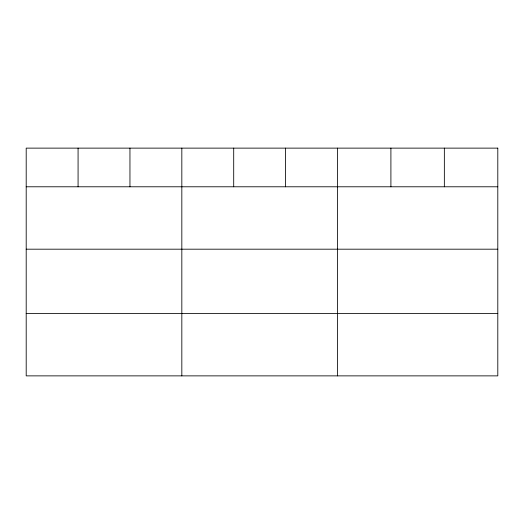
<?xml version="1.0" encoding="UTF-8"?>
<svg xmlns="http://www.w3.org/2000/svg" width="524" height="524" viewBox="0 0 524 524"><rect width="100%" height="100%" fill="white"/><g stroke="black" fill="none" stroke-linecap="round" stroke-linejoin="round"><path stroke-width="0.79" d="M26.2 186.786L497.8 186.786M26.2 249.188L497.8 249.188M26.2 313.476L497.8 313.476M444.352 148.128L444.352 186.786M390.904 148.128L390.904 186.786M337.456 148.128L337.456 375.872M285.58 148.128L285.58 186.786M233.704 148.128L233.704 186.786M181.828 148.128L181.828 375.872M129.952 148.128L129.952 186.786M78.076 148.128L78.076 186.786M497.8 148.128L26.2 148.128L26.2 375.872L497.8 375.872L497.8 148.128"/></g></svg>
